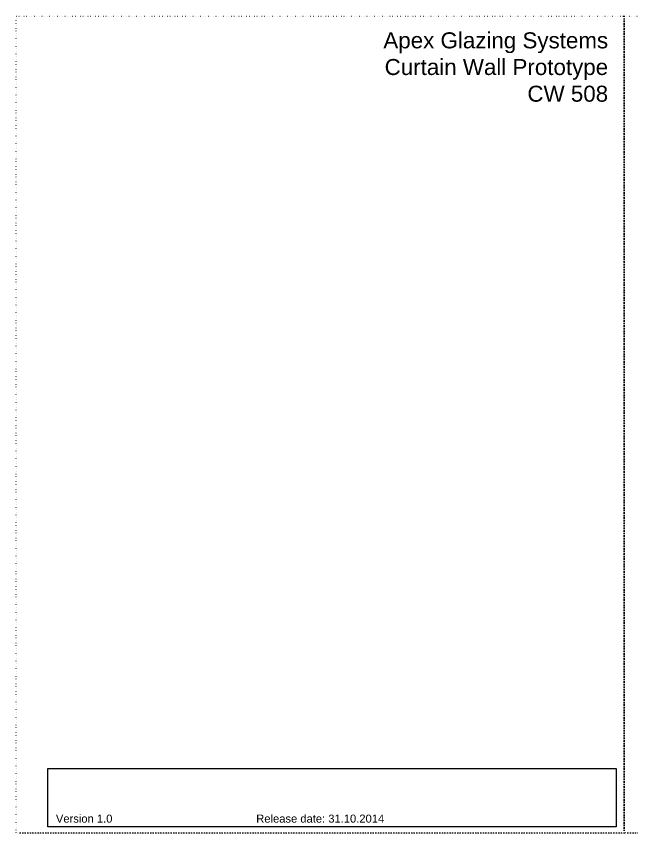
# Model space of a CAD drawing. Header units: millimetres. Extents: x -17234 to -8874, y -2869 to 1211.
# Drawn here: x -16094 to -15709, y 701 to 1211 of the extents above; entities that cross this region are included whole.
import ezdxf

# ---------------------------------------------------------------- set-up
doc = ezdxf.new("R2010")
doc.units = ezdxf.units.MM
doc.linetypes.add('ACAD_ISO07W100', pattern=[3, 0, -3])
doc.layers.get('Defpoints').update_dxf_attribs({"linetype": 'ACAD_ISO07W100', "true_color": 0x105689})
doc.layers.add('Text', color=2, linetype='Continuous')
doc.styles.get("Standard").update_dxf_attribs({"font": 'arial.ttf'})

msp = doc.modelspace()

# ---------------------------------------------------------------- linework, layer by layer
at = {"layer": 'Defpoints', "color": 1, "ltscale": 0.5}
for points in [[(-16094.331, 1210.761), (-15714.331, 1210.761), (-15714.331, 700.761), (-16094.331, 700.761), (-16094.331, 1210.761)], [(-15714.331, 1210.761), (-15334.331, 1210.761), (-15334.331, 700.761), (-15714.331, 700.761), (-15714.331, 1210.761)]]:
    msp.add_lwpolyline(points, dxfattribs=at)
at = {"layer": 'Text', "ltscale": 0.5}
msp.add_lwpolyline([(-15719.331, 704.511), (-16074.578, 704.511), (-16074.578, 740.792), (-15719.331, 740.792)], close=True, dxfattribs=at)

# ---------------------------------------------------------------- texts
at = {"layer": 'Text', "color": 1, "ltscale": 0.5}
for s, width, insert, char_height, attachment_point in [('Apex Glazing Systems\\PCurtain Wall Prototype\\PCW 508', 145.95256, (-15724.331, 1200.761), 10, 3), ('Version 1.0', 35.05, (-16069.578, 709.511), 5, 4), ('Release date: 31.10.2014', 79.71576, (-15904.331, 709.511), 5, 5)]:
    msp.add_mtext_dynamic_manual_height_columns(s, width=width, gutter_width=12.5, heights=[0], dxfattribs=dict(at, insert=insert, char_height=char_height, attachment_point=attachment_point))

doc.saveas('drawing.dxf')
